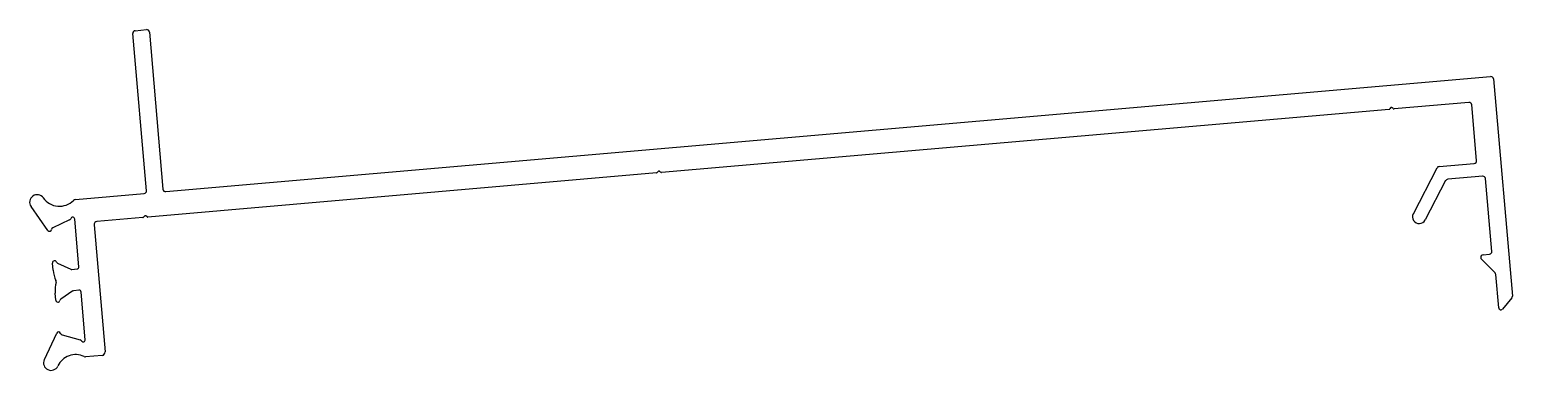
# Model space of a CAD drawing. Header units: inches. Extents: x -68 to 75, y -4 to 29.
import ezdxf

# ---------------------------------------------------------------- set-up
doc = ezdxf.new("R2010")
doc.units = ezdxf.units.IN
doc.header["$MEASUREMENT"] = 0
doc.layers.add('FRAME', color=4, linetype='Continuous')

msp = doc.modelspace()

# ---------------------------------------------------------------- linework, layer by layer
at = {"layer": 'FRAME', "color": 7}
for p, q in [((-57.6, 28.8), (-56.5, 28.9)), ((-56.23, 28.67), (-54.92, 13.53)), ((-56.51, 13.39), (-57.83, 28.53)), ((-54.65, 13.3), (73, 24.38)), ((73.27, 24.15), (75.09, 3.24)), ((70.91, 21.89), (63.69, 21.26)), ((71.65, 16.29), (71.18, 21.66)), ((63.21, 21.22), (-6.89, 15.14)), ((63.36, 21.37), (63.27, 21.26)), ((63.61, 21.29), (63.51, 21.38)), ((68.04, 15.72), (71.42, 16.02)), ((-7.38, 15.1), (-56.38, 10.84)), ((-7.22, 15.24), (-7.31, 15.13)), ((-6.97, 15.16), (-7.08, 15.25)), ((65.55, 11.17), (67.84, 15.59)), ((68.66, 14.36), (66.7, 10.57)), ((72.23, 14.78), (68.86, 14.49)), ((73.11, 7.54), (72.5, 14.55)), ((-63.36, 12.55), (-56.74, 13.12)), ((-66.02, 9.55), (-67.63, 11.86)), ((-66.45, 12.7), (-66.45, 12.7)), ((-63.91, 10.57), (-65.54, 9.81)), ((-63.02, 6.07), (-63.41, 10.65)), ((-61.56, 10.09), (-60.5, -2.14)), ((-56.86, 10.8), (-61.29, 10.42)), ((-56.7, 10.95), (-56.79, 10.84)), ((-56.45, 10.87), (-56.56, 10.96)), ((72.27, 7.21), (72.88, 7.27)), ((-65.5, 5.73), (-65.56, 6.42)), ((-65.07, 6.42), (-63.81, 5.83)), ((-63.7, 5.81), (-63.2, 5.85)), ((73.43, 5.47), (72.11, 6.79)), ((73.78, 2.1), (73.5, 5.31)), ((-65.25, 2.84), (-65.31, 3.53)), ((-63.62, 3.73), (-64.77, 2.93)), ((-63.02, 3.81), (-63.52, 3.76)), ((-62.41, -0.96), (-62.8, 3.63)), ((75.03, 3.06), (74.13, 1.99)), ((-66.35, -2.88), (-65.16, -0.32)), ((-64.64, -0.5), (-62.91, -0.96)), ((-60.77, -2.47), (-62.4, -2.61))]:
    msp.add_line(p, q, dxfattribs=at)
for centre, radius, start, end in [((-57.58, 28.55), 0.25, 94.96, 184.96), ((-56.48, 28.65), 0.25, 4.96, 94.96), ((73.02, 24.13), 0.25, 4.96, 94.96), ((70.93, 21.64), 0.25, 4.96, 94.96), ((63.2, 21.32), 0.1, 274.96, 319.96), ((63.44, 21.3), 0.1, 49.96, 139.96), ((63.68, 21.36), 0.1, 229.96, 274.96), ((68.06, 15.47), 0.25, 94.96, 152.6026), ((71.4, 16.27), 0.25, 274.96, 4.96), ((-7.38, 15.2), 0.1, 274.96, 319.96), ((-7.14, 15.18), 0.1, 49.96, 139.96), ((-6.9, 15.24), 0.1, 229.96, 274.96), ((68.89, 14.24), 0.25, 94.96, 152.6026), ((72.25, 14.53), 0.25, 4.96, 94.96), ((-67.04, 12.28), 0.725, 34.96, 214.96), ((-56.76, 13.37), 0.25, 274.96, 4.96), ((-54.67, 13.55), 0.25, 184.96, 274.96), ((-64.9, 13.78), 1.89, 214.96, 315.6737), ((-63.33, 12.25), 0.3, 94.96, 135.6737), ((-64, 10.75), 0.203, 294.96, 342.6128), ((-63.61, 10.63), 0.2, 4.96, 162.6128), ((-61.26, 10.12), 0.3, 94.96, 184.96), ((-56.87, 10.9), 0.1, 274.96, 319.96), ((-56.62, 10.88), 0.1, 49.96, 139.96), ((-56.39, 10.94), 0.1, 229.96, 274.96), ((66.12, 10.87), 0.65, 152.6026, 332.6026), ((-65.85, 9.67), 0.2, 214.96, 354.6971), ((-65.45, 9.63), 0.203, 114.96, 174.6971), ((72.29, 6.96), 0.25, 94.96, 184.96), ((72.86, 7.52), 0.25, 274.96, 4.96), ((-65.36, 6.44), 0.2, 23.7225, 184.96), ((-62.51, 5.99), 3, 184.9601, 204.8524), ((-64.99, 6.6), 0.203, 203.7225, 244.96), ((-63.72, 6.01), 0.203, 244.96, 274.96), ((-63.22, 6.05), 0.2, 274.96, 4.96), ((72.29, 6.96), 0.25, 184.96, 224.96), ((-62.32, 3.79), 3, 165.0676, 184.9599), ((-65.46, 4.63), 0.25, 345.0676, 24.8524), ((73.25, 5.29), 0.254, 4.96, 44.96), ((-64.65, 2.76), 0.203, 124.96, 166.1975), ((-63.51, 3.56), 0.203, 94.96, 124.96), ((-63, 3.61), 0.2, 4.96, 94.96), ((74.84, 3.22), 0.25, 319.9599, 4.9598), ((-65.05, 2.86), 0.2, 184.96, 346.1975), ((73.98, 2.12), 0.2, 184.96, 274.96), ((73.98, 2.12), 0.2, 274.96, 319.9601), ((-64.98, -0.41), 0.2, 15.2229, 154.96), ((-64.59, -0.3), 0.203, 195.2229, 254.96), ((-62.96, -1.16), 0.203, 27.3072, 74.96), ((-62.61, -0.97), 0.2, 207.3072, 4.96), ((-63.33, -4.29), 1.89, 64.7173, 154.96), ((-62.42, -2.36), 0.25, 244.7173, 274.96), ((-60.8, -2.17), 0.3, 274.96, 4.96), ((-65.7, -3.19), 0.725, 154.96, 334.96)]:
    msp.add_arc(centre, radius, start, end, dxfattribs=at)

doc.saveas('drawing.dxf')
